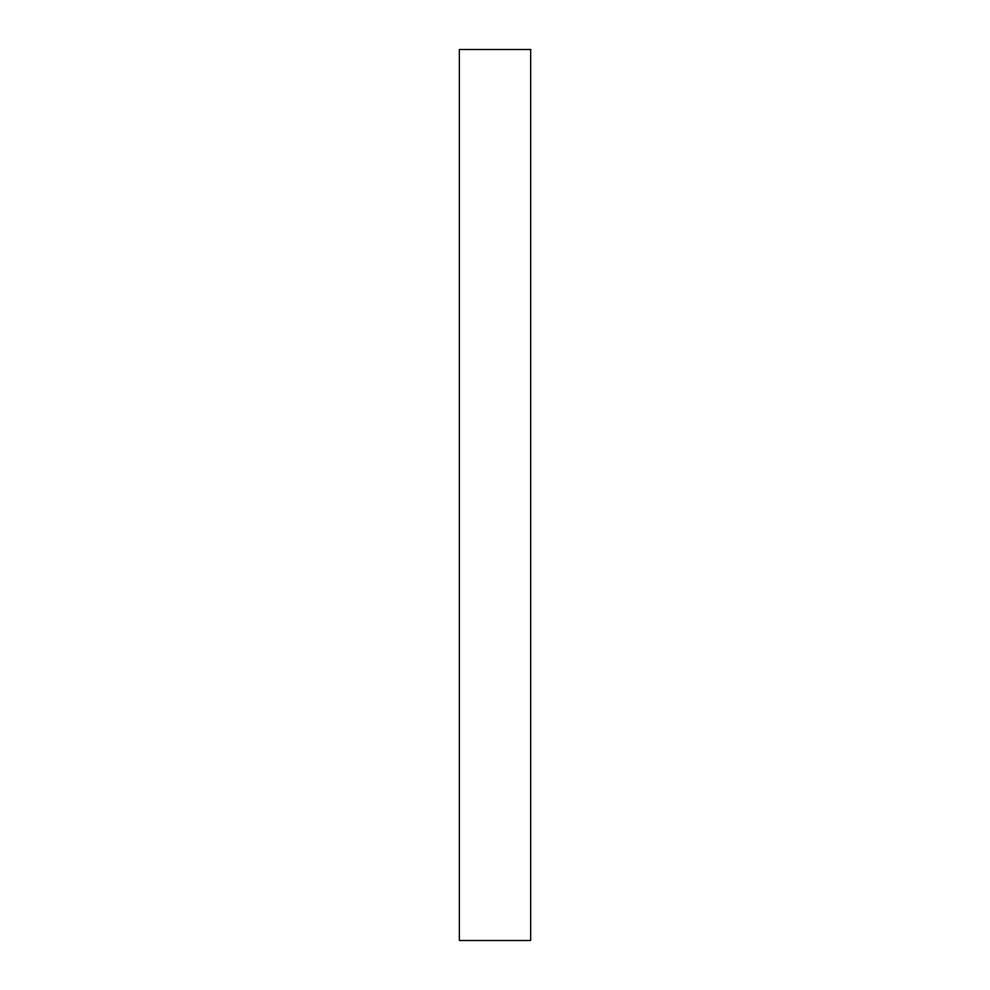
<?xml version="1.0" encoding="UTF-8"?>
<svg xmlns="http://www.w3.org/2000/svg" width="990" height="990" viewBox="0 0 990 990"><rect width="100%" height="100%" fill="white"/><g stroke="black" fill="none" stroke-linecap="round" stroke-linejoin="round"><path stroke-width="1.49" d="M530.64 49.5L459.36 49.5L459.36 940.5L530.64 940.5L530.64 49.5"/></g></svg>
